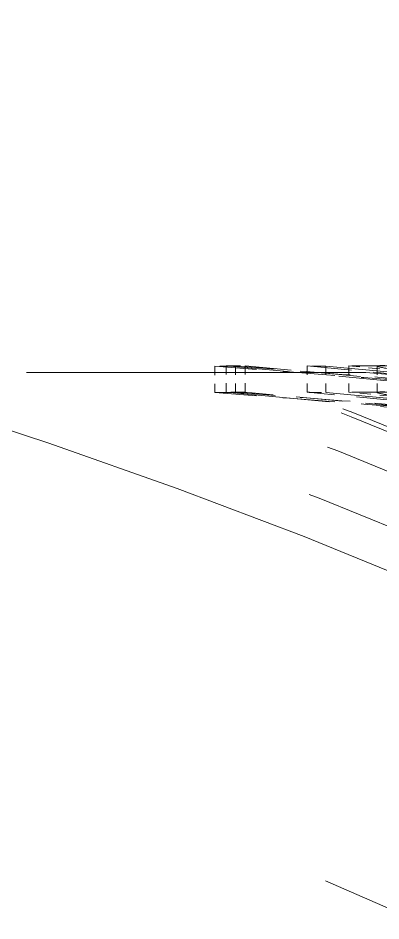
# Model space of a CAD drawing. Header units: millimetres. Extents: x 36 to 2484, y 36 to 1746.
# Drawn here: x 1506.69 to 1510.84, y 1001.85 to 1012.18 of the extents above; entities that cross this region are included whole.
import ezdxf

# ---------------------------------------------------------------- set-up
doc = ezdxf.new("R2010")
doc.units = ezdxf.units.MM
doc.header["$LTSCALE"] = 6
doc.linetypes.add('HIDDEN', pattern=[9.525, 6.35, -3.175])
doc.layers.add('가는파선_A3', color=7, linetype='HIDDEN', lineweight=13, true_color=0x008000)

msp = doc.modelspace()

# ---------------------------------------------------------------- linework, layer by layer
at = {"layer": '가는파선_A3', "ltscale": 0.001975}
for p, q in [((1508.943, 1008.197), (1508.943, 1007.896)), ((1509.071, 1008.202), (1509.071, 1007.9)), ((1509.176, 1008.199), (1509.176, 1007.898)), ((1509.288, 1008.203), (1509.288, 1007.901)), ((1509.997, 1008.2), (1509.997, 1007.899)), ((1510.211, 1008.199), (1510.211, 1007.898)), ((1510.474, 1008.201), (1510.474, 1007.9)), ((1510.799, 1008.198), (1510.799, 1007.897))]:
    msp.add_line(p, q, dxfattribs=at)
at = {"layer": '가는파선_A3', "ltscale": 0.031018}
for p, q in [((1513.301, 1007.808), (1509.071, 1008.202)), ((1514.447, 1007.805), (1510.211, 1008.199)), ((1509.071, 1007.9), (1513.301, 1007.507)), ((1510.211, 1007.898), (1514.447, 1007.504))]:
    msp.add_line(p, q, dxfattribs=at)
at = {"layer": '가는파선_A3', "ltscale": 0.013912}
for p, q in [((1509.288, 1008.203), (1511.192, 1008.025)), ((1511.192, 1007.724), (1509.288, 1007.901))]:
    msp.add_line(p, q, dxfattribs=at)
at = {"layer": '가는파선_A3', "ltscale": 0.013366}
for p, q in [((1509.997, 1008.2), (1511.83, 1008.03)), ((1511.83, 1007.728), (1509.997, 1007.899))]:
    msp.add_line(p, q, dxfattribs=at)
at = {"layer": '가는파선_A3', "ltscale": 0.003358}
for p, q in [((1510.474, 1008.201), (1510.955, 1008.157)), ((1510.955, 1007.856), (1510.474, 1007.9))]:
    msp.add_line(p, q, dxfattribs=at)
at = {"layer": '가는파선_A3', "ltscale": 0.332681}
msp.add_line((1430.735, 1008.127), (1510.668, 1008.127), dxfattribs=at)
at = {"layer": '가는파선_A3', "ltscale": 0.024128}
msp.add_line((1510.668, 1008.127), (1514.171, 1007.821), dxfattribs=at)
at = {"layer": '가는파선_A3', "ltscale": 0.340571}
msp.add_circle((1486.668, 947.127), 65.052, dxfattribs=at)
at = {"layer": '가는파선_A3', "ltscale": 0.340297}
msp.add_circle((1486.668, 947.127), 65, dxfattribs=at)
at = {"layer": '가는파선_A3', "ltscale": 0.338101}
msp.add_circle((1486.668, 947.127), 64.581, dxfattribs=at)
at = {"layer": '가는파선_A3', "ltscale": 0.335061}
msp.add_circle((1486.668, 947.127), 64, dxfattribs=at)
at = {"layer": '가는파선_A3', "ltscale": 0.349222}
msp.add_circle((1486.668, 947.127), 63.528, dxfattribs=at)
at = {"layer": '가는파선_A3', "ltscale": 0.317507}
msp.add_arc((1486.668, 947.127), 60, 38.01696, 141.98304, dxfattribs=at)
at = {"layer": '가는파선_A3', "ltscale": 0.01575}
for centre in [(1285.015, -1976.037), (1285.015, -1976.339)]:
    msp.add_ellipse(centre, major_axis=(0, 2992.8), ratio=0.989669, start_param=6.206741, end_param=6.20751, dxfattribs=at)
at = {"layer": '가는파선_A3', "ltscale": 0.015005}
for centre in [(1258.082, -2279.849), (1258.082, -2280.15)]:
    msp.add_ellipse(centre, major_axis=(0, 3297.779), ratio=0.991873, start_param=6.205681, end_param=6.206346, dxfattribs=at)
at = {"layer": '가는파선_A3', "ltscale": 0.021768}
for centre in [(1510.921, 304.234), (1510.921, 303.933)]:
    msp.add_ellipse(centre, major_axis=(0, 703.969), ratio=0.272231, start_param=6.28101, end_param=6.285519, dxfattribs=at)
at = {"layer": '가는파선_A3', "ltscale": 0.004659}
for points, weights in [([(1509.176, 1008.199), (1509.06, 1008.198), (1508.943, 1008.197)], [1.00191989742, 1.00185447628, 1.00175759674]), ([(1508.943, 1007.896), (1509.06, 1007.897), (1509.176, 1007.898)], [1.00175759674, 1.00185447628, 1.00191989742])]:
    msp.add_rational_spline(points, weights, degree=2, dxfattribs=at)
at = {"layer": '가는파선_A3', "ltscale": 0.004274}
for points, weights in [([(1509.071, 1008.202), (1509.18, 1008.202), (1509.288, 1008.203)], [1.00164039765, 1.00169878901, 1.00173057276]), ([(1510.211, 1008.199), (1510.104, 1008.199), (1509.997, 1008.2)], [1.00153611046, 1.00160435596, 1.00164602404]), ([(1509.288, 1007.901), (1509.18, 1007.901), (1509.071, 1007.9)], [1.00173057276, 1.00169878901, 1.00164039765]), ([(1509.997, 1007.899), (1510.104, 1007.898), (1510.211, 1007.898)], [1.00164602404, 1.00160435596, 1.00153611045])]:
    msp.add_rational_spline(points, weights, degree=2, dxfattribs=at)
at = {"layer": '가는파선_A3', "ltscale": 0.010618}
for points, knots in [([(1511.031, 1008.155), (1510.911, 1008.171), (1510.833, 1008.184), (1510.808, 1008.193), (1510.783, 1008.201), (1510.813, 1008.205), (1510.885, 1008.205)], [-0.1571885, -0.1571885, -0.1571885, -0.1571885, -0.0791557, -0.0791557, -0.0791557, 0, 0, 0, 0]), ([(1510.885, 1007.904), (1510.813, 1007.904), (1510.783, 1007.9), (1510.808, 1007.892), (1510.833, 1007.883), (1510.911, 1007.87), (1511.031, 1007.854)], [0, 0, 0, 0, 0.078961, 0.078961, 0.078961, 0.1571894, 0.1571894, 0.1571894, 0.1571894])]:
    msp.add_open_spline(points, degree=3, knots=knots, dxfattribs=at)

doc.saveas('drawing.dxf')
